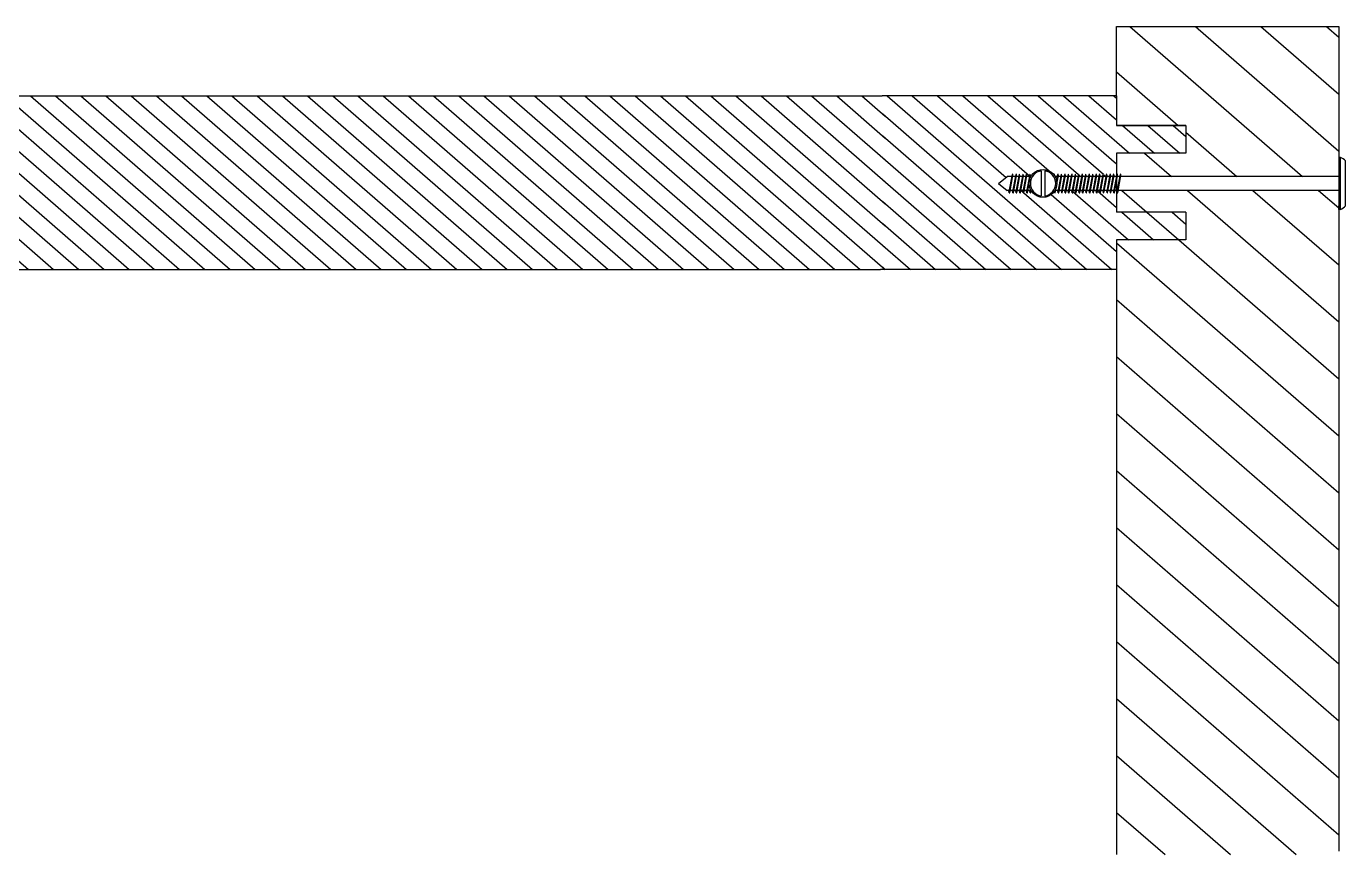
# Model space of a CAD drawing. Header units: millimetres. Extents: x -29 to 1292, y 25 to 454.
# Drawn here: x 238.99 to 277, y 105.66 to 129.51 of the extents above; entities that cross this region are included whole.
import ezdxf

# ---------------------------------------------------------------- set-up
doc = ezdxf.new("R2010")
doc.units = ezdxf.units.MM
doc.layers.get('0').update_dxf_attribs({"color": 70})
for name, color, linetype in [('LINEE SEZIONATE', 5, 'Continuous'), ('SIMBOLI', 201, 'Continuous'), ('VITIGIUSTO', 61, 'Continuous')]:
    doc.layers.add(name, color=color, linetype=linetype)
pattern_1 = [(139, (-511.7405, -56.5382), (-0.3124481, -0.35943044), [])]

msp = doc.modelspace()

# ---------------------------------------------------------------- hatches: boundary and pattern name
h = msp.add_hatch()
h.set_pattern_fill('ANSI31', color=256, scale=0.39, angle=94)
h.set_pattern_definition([(139, (-511.7405, -56.5382), (-0.812365, -0.9345191), [])])
h.paths.add_polyline_path([(270.398, 127.515), (270.398, 129.515), (276.798, 129.515), (276.798, 125.193), (270.522, 125.193), (270.534, 125.258), (270.502, 125.251), (270.491, 125.193), (270.426, 125.193), (270.438, 125.258), (270.398, 125.249), (270.398, 125.865), (272.398, 125.865), (272.398, 126.665), (270.398, 126.665)])
h.paths.add_polyline_path([(270.398, 123.365), (272.398, 123.365), (272.398, 124.165), (270.398, 124.165), (270.398, 124.793), (270.417, 124.793), (270.411, 124.76), (270.42, 124.72), (270.436, 124.723), (270.449, 124.793), (276.798, 124.793), (276.798, 124.243), (276.798, 105.664), (270.398, 105.664)])
h = msp.add_hatch()
h.set_pattern_fill('ANSI31', color=256, scale=0.15, angle=94)
h.set_pattern_definition(pattern_1)
edge = h.paths.add_edge_path()
edge.add_line((263.736, 127.515), (215.198, 127.515))
edge.add_line((215.198, 127.515), (215.198, 126.665))
edge.add_line((215.198, 126.665), (213.198, 126.665))
edge.add_line((213.198, 126.665), (213.198, 125.865))
edge.add_line((213.198, 125.865), (215.198, 125.865))
edge.add_line((215.198, 125.865), (215.198, 125.207))
edge.add_line((215.198, 125.207), (215.2, 125.193))
edge.add_line((215.2, 125.193), (215.274, 125.193))
edge.add_line((215.274, 125.193), (215.262, 125.258))
edge.add_line((215.262, 125.258), (215.293, 125.251))
edge.add_line((215.293, 125.251), (215.304, 125.193))
edge.add_line((215.304, 125.193), (215.37, 125.193))
edge.add_line((215.37, 125.193), (215.358, 125.258))
edge.add_line((215.358, 125.258), (215.39, 125.251))
edge.add_line((215.39, 125.251), (215.4, 125.193))
edge.add_line((215.4, 125.193), (215.474, 125.193))
edge.add_line((215.474, 125.193), (215.462, 125.258))
edge.add_line((215.462, 125.258), (215.493, 125.251))
edge.add_line((215.493, 125.251), (215.504, 125.193))
edge.add_line((215.504, 125.193), (215.574, 125.193))
edge.add_line((215.574, 125.193), (215.562, 125.258))
edge.add_line((215.562, 125.258), (215.593, 125.251))
edge.add_line((215.593, 125.251), (215.604, 125.193))
edge.add_line((215.604, 125.193), (215.674, 125.193))
edge.add_line((215.674, 125.193), (215.662, 125.258))
edge.add_line((215.662, 125.258), (215.693, 125.251))
edge.add_line((215.693, 125.251), (215.704, 125.193))
edge.add_line((215.704, 125.193), (215.773, 125.193))
edge.add_line((215.773, 125.193), (215.761, 125.258))
edge.add_line((215.761, 125.258), (215.792, 125.251))
edge.add_line((215.792, 125.251), (215.803, 125.193))
edge.add_line((215.803, 125.193), (215.874, 125.193))
edge.add_line((215.874, 125.193), (215.862, 125.258))
edge.add_line((215.862, 125.258), (215.893, 125.251))
edge.add_line((215.893, 125.251), (215.904, 125.193))
edge.add_line((215.904, 125.193), (215.973, 125.193))
edge.add_line((215.973, 125.193), (215.961, 125.258))
edge.add_line((215.961, 125.258), (215.992, 125.251))
edge.add_line((215.992, 125.251), (216.003, 125.193))
edge.add_line((216.003, 125.193), (216.076, 125.193))
edge.add_line((216.076, 125.193), (216.064, 125.258))
edge.add_line((216.064, 125.258), (216.096, 125.251))
edge.add_line((216.096, 125.251), (216.106, 125.193))
edge.add_line((216.106, 125.193), (216.173, 125.193))
edge.add_line((216.173, 125.193), (216.161, 125.258))
edge.add_line((216.161, 125.258), (216.192, 125.251))
edge.add_line((216.192, 125.251), (216.203, 125.193))
edge.add_line((216.203, 125.193), (216.276, 125.193))
edge.add_line((216.276, 125.193), (216.264, 125.258))
edge.add_line((216.264, 125.258), (216.296, 125.251))
edge.add_line((216.296, 125.251), (216.306, 125.193))
edge.add_line((216.306, 125.193), (216.373, 125.193))
edge.add_line((216.373, 125.193), (216.361, 125.258))
edge.add_line((216.361, 125.258), (216.392, 125.251))
edge.add_line((216.392, 125.251), (216.403, 125.193))
edge.add_line((216.403, 125.193), (216.476, 125.193))
edge.add_line((216.476, 125.193), (216.464, 125.258))
edge.add_line((216.464, 125.258), (216.496, 125.251))
edge.add_line((216.496, 125.251), (216.506, 125.193))
edge.add_line((216.506, 125.193), (216.573, 125.193))
edge.add_line((216.573, 125.193), (216.561, 125.258))
edge.add_line((216.561, 125.258), (216.592, 125.251))
edge.add_line((216.592, 125.251), (216.603, 125.193))
edge.add_line((216.603, 125.193), (216.676, 125.193))
edge.add_line((216.676, 125.193), (216.664, 125.258))
edge.add_line((216.664, 125.258), (216.696, 125.251))
edge.add_line((216.696, 125.251), (216.706, 125.193))
edge.add_line((216.706, 125.193), (216.776, 125.193))
edge.add_line((216.776, 125.193), (216.765, 125.258))
edge.add_line((216.765, 125.258), (216.796, 125.251))
edge.add_line((216.796, 125.251), (216.807, 125.193))
edge.add_line((216.807, 125.193), (216.876, 125.193))
edge.add_line((216.876, 125.193), (216.864, 125.258))
edge.add_line((216.864, 125.258), (216.896, 125.251))
edge.add_line((216.896, 125.251), (216.906, 125.193))
edge.add_line((216.906, 125.193), (216.969, 125.193))
edge.add_arc((217.315, 124.993), 0.4, 141.1693, 150, ccw=False)
edge.add_line((217.003, 125.244), (217.002, 125.251))
edge.add_line((217.002, 125.251), (216.986, 125.255))
edge.add_line((216.986, 125.255), (216.978, 125.218))
edge.add_line((216.978, 125.218), (216.979, 125.21))
edge.add_arc((217.315, 124.993), 0.4, 140.0309, 147.079, ccw=False)
edge.add_line((217.008, 125.25), (217.002, 125.251))
edge.add_line((217.002, 125.251), (217.003, 125.244))
edge.add_arc((217.315, 124.993), 0.4, 30, 141.1693, ccw=False)
edge.add_line((217.661, 125.193), (217.679, 125.193))
edge.add_line((217.679, 125.193), (217.667, 125.258))
edge.add_line((217.667, 125.258), (217.699, 125.251))
edge.add_line((217.699, 125.251), (217.709, 125.193))
edge.add_line((217.709, 125.193), (217.785, 125.193))
edge.add_line((217.785, 125.193), (217.773, 125.258))
edge.add_line((217.773, 125.258), (217.805, 125.251))
edge.add_line((217.805, 125.251), (217.816, 125.193))
edge.add_line((217.816, 125.193), (217.879, 125.193))
edge.add_line((217.879, 125.193), (217.867, 125.258))
edge.add_line((217.867, 125.258), (217.899, 125.251))
edge.add_line((217.899, 125.251), (217.909, 125.193))
edge.add_line((217.909, 125.193), (217.985, 125.193))
edge.add_line((217.985, 125.193), (217.973, 125.258))
edge.add_line((217.973, 125.258), (218.005, 125.251))
edge.add_line((218.005, 125.251), (218.016, 125.193))
edge.add_line((218.016, 125.193), (218.079, 125.193))
edge.add_line((218.079, 125.193), (218.067, 125.258))
edge.add_line((218.067, 125.258), (218.099, 125.251))
edge.add_line((218.099, 125.251), (218.109, 125.193))
edge.add_line((218.109, 125.193), (218.185, 125.193))
edge.add_line((218.185, 125.193), (218.173, 125.258))
edge.add_line((218.173, 125.258), (218.205, 125.251))
edge.add_line((218.205, 125.251), (218.216, 125.193))
edge.add_line((218.216, 125.193), (218.348, 125.193))
edge.add_line((218.348, 125.193), (218.598, 124.993))
edge.add_line((218.598, 124.993), (218.348, 124.793))
edge.add_line((218.348, 124.793), (218.29, 124.793))
edge.add_line((218.29, 124.793), (218.296, 124.76))
edge.add_line((218.296, 124.76), (218.287, 124.72))
edge.add_line((218.287, 124.72), (218.271, 124.723))
edge.add_line((218.271, 124.723), (218.258, 124.793))
edge.add_line((218.258, 124.793), (218.184, 124.793))
edge.add_line((218.184, 124.793), (218.19, 124.76))
edge.add_line((218.19, 124.76), (218.181, 124.72))
edge.add_line((218.181, 124.72), (218.165, 124.723))
edge.add_line((218.165, 124.723), (218.152, 124.793))
edge.add_line((218.152, 124.793), (218.09, 124.793))
edge.add_line((218.09, 124.793), (218.096, 124.76))
edge.add_line((218.096, 124.76), (218.087, 124.72))
edge.add_line((218.087, 124.72), (218.071, 124.723))
edge.add_line((218.071, 124.723), (218.058, 124.793))
edge.add_line((218.058, 124.793), (217.984, 124.793))
edge.add_line((217.984, 124.793), (217.99, 124.76))
edge.add_line((217.99, 124.76), (217.981, 124.72))
edge.add_line((217.981, 124.72), (217.965, 124.723))
edge.add_line((217.965, 124.723), (217.952, 124.793))
edge.add_line((217.952, 124.793), (217.89, 124.793))
edge.add_line((217.89, 124.793), (217.896, 124.76))
edge.add_line((217.896, 124.76), (217.887, 124.72))
edge.add_line((217.887, 124.72), (217.871, 124.723))
edge.add_line((217.871, 124.723), (217.858, 124.793))
edge.add_line((217.858, 124.793), (217.784, 124.793))
edge.add_line((217.784, 124.793), (217.79, 124.76))
edge.add_line((217.79, 124.76), (217.781, 124.72))
edge.add_line((217.781, 124.72), (217.765, 124.723))
edge.add_line((217.765, 124.723), (217.752, 124.793))
edge.add_line((217.752, 124.793), (217.69, 124.793))
edge.add_line((217.69, 124.793), (217.696, 124.76))
edge.add_line((217.696, 124.76), (217.687, 124.72))
edge.add_line((217.687, 124.72), (217.671, 124.723))
edge.add_line((217.671, 124.723), (217.659, 124.789))
edge.add_arc((217.315, 124.993), 0.4, 215.079, 329.3819, ccw=False)
edge.add_line((216.988, 124.763), (216.978, 124.72))
edge.add_line((216.978, 124.72), (216.962, 124.723))
edge.add_line((216.962, 124.723), (216.949, 124.793))
edge.add_line((216.949, 124.793), (216.881, 124.793))
edge.add_line((216.881, 124.793), (216.887, 124.76))
edge.add_line((216.887, 124.76), (216.878, 124.72))
edge.add_line((216.878, 124.72), (216.862, 124.723))
edge.add_line((216.862, 124.723), (216.85, 124.793))
edge.add_line((216.85, 124.793), (216.781, 124.793))
edge.add_line((216.781, 124.793), (216.787, 124.76))
edge.add_line((216.787, 124.76), (216.778, 124.72))
edge.add_line((216.778, 124.72), (216.762, 124.723))
edge.add_line((216.762, 124.723), (216.749, 124.793))
edge.add_line((216.749, 124.793), (216.678, 124.793))
edge.add_line((216.678, 124.793), (216.684, 124.76))
edge.add_line((216.684, 124.76), (216.675, 124.72))
edge.add_line((216.675, 124.72), (216.659, 124.723))
edge.add_line((216.659, 124.723), (216.646, 124.793))
edge.add_line((216.646, 124.793), (216.581, 124.793))
edge.add_line((216.581, 124.793), (216.587, 124.76))
edge.add_line((216.587, 124.76), (216.578, 124.72))
edge.add_line((216.578, 124.72), (216.562, 124.723))
edge.add_line((216.562, 124.723), (216.549, 124.793))
edge.add_line((216.549, 124.793), (216.478, 124.793))
edge.add_line((216.478, 124.793), (216.484, 124.76))
edge.add_line((216.484, 124.76), (216.475, 124.72))
edge.add_line((216.475, 124.72), (216.459, 124.723))
edge.add_line((216.459, 124.723), (216.446, 124.793))
edge.add_line((216.446, 124.793), (216.381, 124.793))
edge.add_line((216.381, 124.793), (216.387, 124.76))
edge.add_line((216.387, 124.76), (216.378, 124.72))
edge.add_line((216.378, 124.72), (216.362, 124.723))
edge.add_line((216.362, 124.723), (216.349, 124.793))
edge.add_line((216.349, 124.793), (216.278, 124.793))
edge.add_line((216.278, 124.793), (216.284, 124.76))
edge.add_line((216.284, 124.76), (216.275, 124.72))
edge.add_line((216.275, 124.72), (216.259, 124.723))
edge.add_line((216.259, 124.723), (216.246, 124.793))
edge.add_line((216.246, 124.793), (216.181, 124.793))
edge.add_line((216.181, 124.793), (216.187, 124.76))
edge.add_line((216.187, 124.76), (216.178, 124.72))
edge.add_line((216.178, 124.72), (216.162, 124.723))
edge.add_line((216.162, 124.723), (216.149, 124.793))
edge.add_line((216.149, 124.793), (216.078, 124.793))
edge.add_line((216.078, 124.793), (216.084, 124.76))
edge.add_line((216.084, 124.76), (216.075, 124.72))
edge.add_line((216.075, 124.72), (216.059, 124.723))
edge.add_line((216.059, 124.723), (216.046, 124.793))
edge.add_line((216.046, 124.793), (215.979, 124.793))
edge.add_line((215.979, 124.793), (215.985, 124.76))
edge.add_line((215.985, 124.76), (215.976, 124.72))
edge.add_line((215.976, 124.72), (215.96, 124.723))
edge.add_line((215.96, 124.723), (215.947, 124.793))
edge.add_line((215.947, 124.793), (215.878, 124.793))
edge.add_line((215.878, 124.793), (215.884, 124.76))
edge.add_line((215.884, 124.76), (215.875, 124.72))
edge.add_line((215.875, 124.72), (215.859, 124.723))
edge.add_line((215.859, 124.723), (215.846, 124.793))
edge.add_line((215.846, 124.793), (215.779, 124.793))
edge.add_line((215.779, 124.793), (215.785, 124.76))
edge.add_line((215.785, 124.76), (215.776, 124.72))
edge.add_line((215.776, 124.72), (215.76, 124.723))
edge.add_line((215.76, 124.723), (215.747, 124.793))
edge.add_line((215.747, 124.793), (215.678, 124.793))
edge.add_line((215.678, 124.793), (215.684, 124.76))
edge.add_line((215.684, 124.76), (215.675, 124.72))
edge.add_line((215.675, 124.72), (215.659, 124.723))
edge.add_line((215.659, 124.723), (215.647, 124.793))
edge.add_line((215.647, 124.793), (215.579, 124.793))
edge.add_line((215.579, 124.793), (215.585, 124.76))
edge.add_line((215.585, 124.76), (215.576, 124.72))
edge.add_line((215.576, 124.72), (215.56, 124.723))
edge.add_line((215.56, 124.723), (215.547, 124.793))
edge.add_line((215.547, 124.793), (215.475, 124.793))
edge.add_line((215.475, 124.793), (215.481, 124.76))
edge.add_line((215.481, 124.76), (215.472, 124.72))
edge.add_line((215.472, 124.72), (215.456, 124.723))
edge.add_line((215.456, 124.723), (215.443, 124.793))
edge.add_line((215.443, 124.793), (215.379, 124.793))
edge.add_line((215.379, 124.793), (215.385, 124.76))
edge.add_line((215.385, 124.76), (215.376, 124.72))
edge.add_line((215.376, 124.72), (215.36, 124.723))
edge.add_line((215.36, 124.723), (215.347, 124.793))
edge.add_line((215.347, 124.793), (215.275, 124.793))
edge.add_line((215.275, 124.793), (215.281, 124.76))
edge.add_line((215.281, 124.76), (215.272, 124.72))
edge.add_line((215.272, 124.72), (215.256, 124.723))
edge.add_line((215.256, 124.723), (215.243, 124.793))
edge.add_line((215.243, 124.793), (215.198, 124.793))
edge.add_line((215.198, 124.793), (215.198, 124.165))
edge.add_line((215.198, 124.165), (213.198, 124.165))
edge.add_line((213.198, 124.165), (213.198, 123.365))
edge.add_line((213.198, 123.365), (215.198, 123.365))
edge.add_line((215.198, 123.365), (215.198, 122.515))
edge.add_line((215.198, 122.515), (263.736, 122.515))
edge.add_line((263.736, 122.515), (263.736, 127.515))
h = msp.add_hatch()
h.set_pattern_fill('ANSI31', color=256, scale=0.15, angle=94)
h.set_pattern_definition(pattern_1)
edge = h.paths.add_edge_path()
edge.add_line((263.664, 127.515), (270.398, 127.515))
edge.add_line((270.398, 127.515), (270.398, 126.665))
edge.add_line((270.398, 126.665), (272.398, 126.665))
edge.add_line((272.398, 126.665), (272.398, 125.865))
edge.add_line((272.398, 125.865), (270.398, 125.865))
edge.add_line((270.398, 125.865), (270.398, 125.207))
edge.add_line((270.398, 125.207), (270.395, 125.193))
edge.add_line((270.395, 125.193), (270.322, 125.193))
edge.add_line((270.322, 125.193), (270.334, 125.258))
edge.add_line((270.334, 125.258), (270.302, 125.251))
edge.add_line((270.302, 125.251), (270.291, 125.193))
edge.add_line((270.291, 125.193), (270.226, 125.193))
edge.add_line((270.226, 125.193), (270.238, 125.258))
edge.add_line((270.238, 125.258), (270.206, 125.251))
edge.add_line((270.206, 125.251), (270.195, 125.193))
edge.add_line((270.195, 125.193), (270.122, 125.193))
edge.add_line((270.122, 125.193), (270.134, 125.258))
edge.add_line((270.134, 125.258), (270.102, 125.251))
edge.add_line((270.102, 125.251), (270.091, 125.193))
edge.add_line((270.091, 125.193), (270.022, 125.193))
edge.add_line((270.022, 125.193), (270.034, 125.258))
edge.add_line((270.034, 125.258), (270.002, 125.251))
edge.add_line((270.002, 125.251), (269.992, 125.193))
edge.add_line((269.992, 125.193), (269.922, 125.193))
edge.add_line((269.922, 125.193), (269.934, 125.258))
edge.add_line((269.934, 125.258), (269.902, 125.251))
edge.add_line((269.902, 125.251), (269.891, 125.193))
edge.add_line((269.891, 125.193), (269.823, 125.193))
edge.add_line((269.823, 125.193), (269.835, 125.258))
edge.add_line((269.835, 125.258), (269.803, 125.251))
edge.add_line((269.803, 125.251), (269.792, 125.193))
edge.add_line((269.792, 125.193), (269.722, 125.193))
edge.add_line((269.722, 125.193), (269.734, 125.258))
edge.add_line((269.734, 125.258), (269.702, 125.251))
edge.add_line((269.702, 125.251), (269.691, 125.193))
edge.add_line((269.691, 125.193), (269.623, 125.193))
edge.add_line((269.623, 125.193), (269.635, 125.258))
edge.add_line((269.635, 125.258), (269.603, 125.251))
edge.add_line((269.603, 125.251), (269.592, 125.193))
edge.add_line((269.592, 125.193), (269.52, 125.193))
edge.add_line((269.52, 125.193), (269.532, 125.258))
edge.add_line((269.532, 125.258), (269.5, 125.251))
edge.add_line((269.5, 125.251), (269.489, 125.193))
edge.add_line((269.489, 125.193), (269.423, 125.193))
edge.add_line((269.423, 125.193), (269.435, 125.258))
edge.add_line((269.435, 125.258), (269.403, 125.251))
edge.add_line((269.403, 125.251), (269.392, 125.193))
edge.add_line((269.392, 125.193), (269.32, 125.193))
edge.add_line((269.32, 125.193), (269.332, 125.258))
edge.add_line((269.332, 125.258), (269.3, 125.251))
edge.add_line((269.3, 125.251), (269.289, 125.193))
edge.add_line((269.289, 125.193), (269.223, 125.193))
edge.add_line((269.223, 125.193), (269.235, 125.258))
edge.add_line((269.235, 125.258), (269.203, 125.251))
edge.add_line((269.203, 125.251), (269.192, 125.193))
edge.add_line((269.192, 125.193), (269.12, 125.193))
edge.add_line((269.12, 125.193), (269.132, 125.258))
edge.add_line((269.132, 125.258), (269.1, 125.251))
edge.add_line((269.1, 125.251), (269.089, 125.193))
edge.add_line((269.089, 125.193), (269.023, 125.193))
edge.add_line((269.023, 125.193), (269.035, 125.258))
edge.add_line((269.035, 125.258), (269.003, 125.251))
edge.add_line((269.003, 125.251), (268.992, 125.193))
edge.add_line((268.992, 125.193), (268.92, 125.193))
edge.add_line((268.92, 125.193), (268.932, 125.258))
edge.add_line((268.932, 125.258), (268.9, 125.251))
edge.add_line((268.9, 125.251), (268.889, 125.193))
edge.add_line((268.889, 125.193), (268.819, 125.193))
edge.add_line((268.819, 125.193), (268.831, 125.258))
edge.add_line((268.831, 125.258), (268.799, 125.251))
edge.add_line((268.799, 125.251), (268.789, 125.193))
edge.add_line((268.789, 125.193), (268.72, 125.193))
edge.add_line((268.72, 125.193), (268.732, 125.258))
edge.add_line((268.732, 125.258), (268.7, 125.251))
edge.add_line((268.7, 125.251), (268.689, 125.193))
edge.add_line((268.689, 125.193), (268.627, 125.193))
edge.add_arc((268.281, 124.993), 0.4, 390, 398.8307)
edge.add_line((268.592, 125.244), (268.594, 125.251))
edge.add_line((268.594, 125.251), (268.61, 125.255))
edge.add_line((268.61, 125.255), (268.618, 125.218))
edge.add_line((268.618, 125.218), (268.616, 125.21))
edge.add_arc((268.281, 124.993), 0.4, 392.921, 399.9691)
edge.add_line((268.587, 125.25), (268.594, 125.251))
edge.add_line((268.594, 125.251), (268.592, 125.244))
edge.add_arc((268.281, 124.993), 0.4, 398.8307, 510)
edge.add_line((267.934, 125.193), (267.917, 125.193))
edge.add_line((267.917, 125.193), (267.929, 125.258))
edge.add_line((267.929, 125.258), (267.897, 125.251))
edge.add_line((267.897, 125.251), (267.886, 125.193))
edge.add_line((267.886, 125.193), (267.81, 125.193))
edge.add_line((267.81, 125.193), (267.822, 125.258))
edge.add_line((267.822, 125.258), (267.791, 125.251))
edge.add_line((267.791, 125.251), (267.78, 125.193))
edge.add_line((267.78, 125.193), (267.717, 125.193))
edge.add_line((267.717, 125.193), (267.729, 125.258))
edge.add_line((267.729, 125.258), (267.697, 125.251))
edge.add_line((267.697, 125.251), (267.686, 125.193))
edge.add_line((267.686, 125.193), (267.61, 125.193))
edge.add_line((267.61, 125.193), (267.622, 125.258))
edge.add_line((267.622, 125.258), (267.591, 125.251))
edge.add_line((267.591, 125.251), (267.58, 125.193))
edge.add_line((267.58, 125.193), (267.517, 125.193))
edge.add_line((267.517, 125.193), (267.529, 125.258))
edge.add_line((267.529, 125.258), (267.497, 125.251))
edge.add_line((267.497, 125.251), (267.486, 125.193))
edge.add_line((267.486, 125.193), (267.41, 125.193))
edge.add_line((267.41, 125.193), (267.422, 125.258))
edge.add_line((267.422, 125.258), (267.391, 125.251))
edge.add_line((267.391, 125.251), (267.38, 125.193))
edge.add_line((267.38, 125.193), (267.248, 125.193))
edge.add_line((267.248, 125.193), (266.998, 124.993))
edge.add_line((266.998, 124.993), (267.248, 124.793))
edge.add_line((267.248, 124.793), (267.305, 124.793))
edge.add_line((267.305, 124.793), (267.299, 124.76))
edge.add_line((267.299, 124.76), (267.308, 124.72))
edge.add_line((267.308, 124.72), (267.324, 124.723))
edge.add_line((267.324, 124.723), (267.337, 124.793))
edge.add_line((267.337, 124.793), (267.412, 124.793))
edge.add_line((267.412, 124.793), (267.406, 124.76))
edge.add_line((267.406, 124.76), (267.415, 124.72))
edge.add_line((267.415, 124.72), (267.431, 124.723))
edge.add_line((267.431, 124.723), (267.443, 124.793))
edge.add_line((267.443, 124.793), (267.505, 124.793))
edge.add_line((267.505, 124.793), (267.499, 124.76))
edge.add_line((267.499, 124.76), (267.508, 124.72))
edge.add_line((267.508, 124.72), (267.524, 124.723))
edge.add_line((267.524, 124.723), (267.537, 124.793))
edge.add_line((267.537, 124.793), (267.612, 124.793))
edge.add_line((267.612, 124.793), (267.606, 124.76))
edge.add_line((267.606, 124.76), (267.615, 124.72))
edge.add_line((267.615, 124.72), (267.631, 124.723))
edge.add_line((267.631, 124.723), (267.643, 124.793))
edge.add_line((267.643, 124.793), (267.705, 124.793))
edge.add_line((267.705, 124.793), (267.699, 124.76))
edge.add_line((267.699, 124.76), (267.708, 124.72))
edge.add_line((267.708, 124.72), (267.724, 124.723))
edge.add_line((267.724, 124.723), (267.737, 124.793))
edge.add_line((267.737, 124.793), (267.812, 124.793))
edge.add_line((267.812, 124.793), (267.806, 124.76))
edge.add_line((267.806, 124.76), (267.815, 124.72))
edge.add_line((267.815, 124.72), (267.831, 124.723))
edge.add_line((267.831, 124.723), (267.843, 124.793))
edge.add_line((267.843, 124.793), (267.905, 124.793))
edge.add_line((267.905, 124.793), (267.899, 124.76))
edge.add_line((267.899, 124.76), (267.908, 124.72))
edge.add_line((267.908, 124.72), (267.924, 124.723))
edge.add_line((267.924, 124.723), (267.936, 124.789))
edge.add_arc((268.281, 124.993), 0.4, 210.6181, 324.921)
edge.add_line((268.608, 124.763), (268.618, 124.72))
edge.add_line((268.618, 124.72), (268.634, 124.723))
edge.add_line((268.634, 124.723), (268.646, 124.793))
edge.add_line((268.646, 124.793), (268.714, 124.793))
edge.add_line((268.714, 124.793), (268.708, 124.76))
edge.add_line((268.708, 124.76), (268.717, 124.72))
edge.add_line((268.717, 124.72), (268.733, 124.723))
edge.add_line((268.733, 124.723), (268.746, 124.793))
edge.add_line((268.746, 124.793), (268.815, 124.793))
edge.add_line((268.815, 124.793), (268.809, 124.76))
edge.add_line((268.809, 124.76), (268.818, 124.72))
edge.add_line((268.818, 124.72), (268.834, 124.723))
edge.add_line((268.834, 124.723), (268.846, 124.793))
edge.add_line((268.846, 124.793), (268.918, 124.793))
edge.add_line((268.918, 124.793), (268.912, 124.76))
edge.add_line((268.912, 124.76), (268.921, 124.72))
edge.add_line((268.921, 124.72), (268.937, 124.723))
edge.add_line((268.937, 124.723), (268.949, 124.793))
edge.add_line((268.949, 124.793), (269.015, 124.793))
edge.add_line((269.015, 124.793), (269.009, 124.76))
edge.add_line((269.009, 124.76), (269.018, 124.72))
edge.add_line((269.018, 124.72), (269.034, 124.723))
edge.add_line((269.034, 124.723), (269.046, 124.793))
edge.add_line((269.046, 124.793), (269.118, 124.793))
edge.add_line((269.118, 124.793), (269.112, 124.76))
edge.add_line((269.112, 124.76), (269.121, 124.72))
edge.add_line((269.121, 124.72), (269.137, 124.723))
edge.add_line((269.137, 124.723), (269.149, 124.793))
edge.add_line((269.149, 124.793), (269.215, 124.793))
edge.add_line((269.215, 124.793), (269.209, 124.76))
edge.add_line((269.209, 124.76), (269.218, 124.72))
edge.add_line((269.218, 124.72), (269.234, 124.723))
edge.add_line((269.234, 124.723), (269.246, 124.793))
edge.add_line((269.246, 124.793), (269.318, 124.793))
edge.add_line((269.318, 124.793), (269.312, 124.76))
edge.add_line((269.312, 124.76), (269.321, 124.72))
edge.add_line((269.321, 124.72), (269.337, 124.723))
edge.add_line((269.337, 124.723), (269.349, 124.793))
edge.add_line((269.349, 124.793), (269.415, 124.793))
edge.add_line((269.415, 124.793), (269.409, 124.76))
edge.add_line((269.409, 124.76), (269.418, 124.72))
edge.add_line((269.418, 124.72), (269.434, 124.723))
edge.add_line((269.434, 124.723), (269.446, 124.793))
edge.add_line((269.446, 124.793), (269.518, 124.793))
edge.add_line((269.518, 124.793), (269.512, 124.76))
edge.add_line((269.512, 124.76), (269.521, 124.72))
edge.add_line((269.521, 124.72), (269.537, 124.723))
edge.add_line((269.537, 124.723), (269.549, 124.793))
edge.add_line((269.549, 124.793), (269.617, 124.793))
edge.add_line((269.617, 124.793), (269.611, 124.76))
edge.add_line((269.611, 124.76), (269.62, 124.72))
edge.add_line((269.62, 124.72), (269.636, 124.723))
edge.add_line((269.636, 124.723), (269.649, 124.793))
edge.add_line((269.649, 124.793), (269.718, 124.793))
edge.add_line((269.718, 124.793), (269.712, 124.76))
edge.add_line((269.712, 124.76), (269.721, 124.72))
edge.add_line((269.721, 124.72), (269.737, 124.723))
edge.add_line((269.737, 124.723), (269.749, 124.793))
edge.add_line((269.749, 124.793), (269.817, 124.793))
edge.add_line((269.817, 124.793), (269.811, 124.76))
edge.add_line((269.811, 124.76), (269.82, 124.72))
edge.add_line((269.82, 124.72), (269.836, 124.723))
edge.add_line((269.836, 124.723), (269.849, 124.793))
edge.add_line((269.849, 124.793), (269.917, 124.793))
edge.add_line((269.917, 124.793), (269.911, 124.76))
edge.add_line((269.911, 124.76), (269.92, 124.72))
edge.add_line((269.92, 124.72), (269.936, 124.723))
edge.add_line((269.936, 124.723), (269.949, 124.793))
edge.add_line((269.949, 124.793), (270.017, 124.793))
edge.add_line((270.017, 124.793), (270.011, 124.76))
edge.add_line((270.011, 124.76), (270.02, 124.72))
edge.add_line((270.02, 124.72), (270.036, 124.723))
edge.add_line((270.036, 124.723), (270.049, 124.793))
edge.add_line((270.049, 124.793), (270.121, 124.793))
edge.add_line((270.121, 124.793), (270.115, 124.76))
edge.add_line((270.115, 124.76), (270.124, 124.72))
edge.add_line((270.124, 124.72), (270.14, 124.723))
edge.add_line((270.14, 124.723), (270.152, 124.793))
edge.add_line((270.152, 124.793), (270.217, 124.793))
edge.add_line((270.217, 124.793), (270.211, 124.76))
edge.add_line((270.211, 124.76), (270.22, 124.72))
edge.add_line((270.22, 124.72), (270.236, 124.723))
edge.add_line((270.236, 124.723), (270.249, 124.793))
edge.add_line((270.249, 124.793), (270.321, 124.793))
edge.add_line((270.321, 124.793), (270.315, 124.76))
edge.add_line((270.315, 124.76), (270.324, 124.72))
edge.add_line((270.324, 124.72), (270.34, 124.723))
edge.add_line((270.34, 124.723), (270.352, 124.793))
edge.add_line((270.352, 124.793), (270.398, 124.793))
edge.add_line((270.398, 124.793), (270.398, 124.165))
edge.add_line((270.398, 124.165), (272.398, 124.165))
edge.add_line((272.398, 124.165), (272.398, 123.365))
edge.add_line((272.398, 123.365), (270.398, 123.365))
edge.add_line((270.398, 123.365), (270.398, 122.515))
edge.add_line((270.398, 122.515), (263.664, 122.515))
edge.add_line((263.664, 122.515), (263.664, 127.515))

# ---------------------------------------------------------------- linework, layer by layer
at = {"layer": 'LINEE SEZIONATE'}
for p, q in [((270.398, 127.515), (270.398, 129.515)), ((270.398, 129.515), (276.798, 129.515)), ((276.798, 129.515), (276.798, 105.76)), ((221.947, 127.515), (263.648, 127.515)), ((270.398, 127.515), (263.648, 127.515)), ((270.398, 127.515), (270.398, 126.665)), ((272.398, 126.665), (270.398, 126.665)), ((270.398, 126.665), (272.398, 126.665)), ((272.398, 126.665), (272.398, 125.865)), ((272.398, 125.865), (270.398, 125.865)), ((270.398, 125.865), (270.398, 125.207)), ((270.398, 125.207), (270.398, 124.165)), ((272.398, 124.165), (270.398, 124.165)), ((272.398, 124.165), (272.398, 123.365)), ((270.398, 123.365), (270.398, 105.664)), ((272.398, 123.365), (270.398, 123.365)), ((221.993, 122.515), (263.603, 122.515)), ((270.398, 122.515), (263.603, 122.515))]:
    msp.add_line(p, q, dxfattribs=at)
at = {"layer": 'SIMBOLI'}
msp.add_line((276.798, 124.243), (276.798, 124.343), dxfattribs=at)
at = {"layer": 'VITIGIUSTO'}
for p, q in [((276.848, 125.743), (276.798, 125.743)), ((276.798, 125.743), (276.798, 124.243)), ((276.848, 124.243), (276.848, 125.743)), ((276.998, 124.343), (276.998, 125.643)), ((266.998, 124.993), (267.248, 125.193)), ((267.38, 125.193), (267.248, 125.193)), ((267.391, 125.251), (267.299, 124.76)), ((267.324, 124.723), (267.415, 125.218)), ((267.407, 125.255), (267.391, 125.251)), ((267.497, 125.251), (267.406, 124.76)), ((267.415, 125.218), (267.407, 125.255)), ((267.486, 125.193), (267.41, 125.193)), ((267.431, 124.723), (267.521, 125.218)), ((267.513, 125.255), (267.497, 125.251)), ((267.591, 125.251), (267.499, 124.76)), ((267.521, 125.218), (267.513, 125.255)), ((267.58, 125.193), (267.517, 125.193)), ((267.524, 124.723), (267.615, 125.218)), ((267.607, 125.255), (267.591, 125.251)), ((267.697, 125.251), (267.606, 124.76)), ((267.615, 125.218), (267.607, 125.255)), ((267.686, 125.193), (267.61, 125.193)), ((267.631, 124.723), (267.721, 125.218)), ((267.713, 125.255), (267.697, 125.251)), ((267.791, 125.251), (267.699, 124.76)), ((267.721, 125.218), (267.713, 125.255)), ((267.78, 125.193), (267.717, 125.193)), ((267.724, 124.723), (267.815, 125.218)), ((267.807, 125.255), (267.791, 125.251)), ((267.897, 125.251), (267.806, 124.76)), ((267.815, 125.218), (267.807, 125.255)), ((267.886, 125.193), (267.81, 125.193)), ((267.831, 124.723), (267.921, 125.218)), ((267.913, 125.255), (267.897, 125.251)), ((267.921, 125.218), (267.913, 125.255)), ((267.934, 125.193), (267.917, 125.193)), ((268.231, 125.353), (268.231, 124.632)), ((268.331, 125.353), (268.331, 124.632)), ((268.594, 125.251), (268.592, 125.244)), ((268.61, 125.255), (268.594, 125.251)), ((268.618, 125.218), (268.61, 125.255)), ((268.616, 125.21), (268.618, 125.218)), ((268.689, 125.193), (268.627, 125.193)), ((268.7, 125.251), (268.669, 125.087)), ((268.68, 124.978), (268.724, 125.218)), ((268.716, 125.255), (268.7, 125.251)), ((268.799, 125.251), (268.708, 124.76)), ((268.724, 125.218), (268.716, 125.255)), ((268.789, 125.193), (268.72, 125.193)), ((268.733, 124.723), (268.824, 125.218)), ((268.815, 125.255), (268.799, 125.251)), ((268.9, 125.251), (268.809, 124.76)), ((268.824, 125.218), (268.815, 125.255)), ((268.889, 125.193), (268.819, 125.193)), ((268.834, 124.723), (268.924, 125.218)), ((268.916, 125.255), (268.9, 125.251)), ((269.003, 125.251), (268.912, 124.76)), ((268.924, 125.218), (268.916, 125.255)), ((268.992, 125.193), (268.92, 125.193)), ((268.937, 124.723), (269.027, 125.218)), ((269.019, 125.255), (269.003, 125.251)), ((269.1, 125.251), (269.009, 124.76)), ((269.027, 125.218), (269.019, 125.255)), ((269.089, 125.193), (269.023, 125.193)), ((269.034, 124.723), (269.124, 125.218)), ((269.116, 125.255), (269.1, 125.251)), ((269.203, 125.251), (269.112, 124.76)), ((269.124, 125.218), (269.116, 125.255)), ((269.192, 125.193), (269.12, 125.193)), ((269.137, 124.723), (269.227, 125.218)), ((269.219, 125.255), (269.203, 125.251)), ((269.3, 125.251), (269.209, 124.76)), ((269.227, 125.218), (269.219, 125.255)), ((269.289, 125.193), (269.223, 125.193)), ((269.234, 124.723), (269.324, 125.218)), ((269.316, 125.255), (269.3, 125.251)), ((269.403, 125.251), (269.312, 124.76)), ((269.324, 125.218), (269.316, 125.255)), ((269.392, 125.193), (269.32, 125.193)), ((269.337, 124.723), (269.427, 125.218)), ((269.419, 125.255), (269.403, 125.251)), ((269.5, 125.251), (269.409, 124.76)), ((269.427, 125.218), (269.419, 125.255)), ((269.489, 125.193), (269.423, 125.193)), ((269.434, 124.723), (269.524, 125.218)), ((269.516, 125.255), (269.5, 125.251)), ((269.603, 125.251), (269.512, 124.76)), ((269.524, 125.218), (269.516, 125.255)), ((269.592, 125.193), (269.52, 125.193)), ((269.537, 124.723), (269.627, 125.218)), ((269.619, 125.255), (269.603, 125.251)), ((269.702, 125.251), (269.611, 124.76)), ((269.627, 125.218), (269.619, 125.255)), ((269.691, 125.193), (269.623, 125.193)), ((269.636, 124.723), (269.727, 125.218)), ((269.718, 125.255), (269.702, 125.251)), ((269.803, 125.251), (269.712, 124.76)), ((269.727, 125.218), (269.718, 125.255)), ((269.792, 125.193), (269.722, 125.193)), ((269.737, 124.723), (269.827, 125.218)), ((269.819, 125.255), (269.803, 125.251)), ((269.902, 125.251), (269.811, 124.76)), ((269.827, 125.218), (269.819, 125.255)), ((269.891, 125.193), (269.823, 125.193)), ((269.836, 124.723), (269.927, 125.218)), ((269.918, 125.255), (269.902, 125.251)), ((270.002, 125.251), (269.911, 124.76)), ((269.927, 125.218), (269.918, 125.255)), ((269.992, 125.193), (269.922, 125.193)), ((269.936, 124.723), (270.027, 125.218)), ((270.018, 125.255), (270.002, 125.251)), ((270.102, 125.251), (270.011, 124.76)), ((270.027, 125.218), (270.018, 125.255)), ((270.091, 125.193), (270.022, 125.193)), ((270.036, 124.723), (270.127, 125.218)), ((270.118, 125.255), (270.102, 125.251)), ((270.206, 125.251), (270.115, 124.76)), ((270.127, 125.218), (270.118, 125.255)), ((270.195, 125.193), (270.122, 125.193)), ((270.14, 124.723), (270.23, 125.218)), ((270.222, 125.255), (270.206, 125.251)), ((270.302, 125.251), (270.211, 124.76)), ((270.23, 125.218), (270.222, 125.255)), ((270.291, 125.193), (270.226, 125.193)), ((270.236, 124.723), (270.327, 125.218)), ((270.318, 125.255), (270.302, 125.251)), ((270.406, 125.251), (270.315, 124.76)), ((270.327, 125.218), (270.318, 125.255)), ((270.395, 125.193), (270.322, 125.193)), ((270.34, 124.723), (270.43, 125.218)), ((270.422, 125.255), (270.406, 125.251)), ((270.502, 125.251), (270.411, 124.76)), ((270.43, 125.218), (270.422, 125.255)), ((270.491, 125.193), (270.426, 125.193)), ((270.436, 124.723), (270.527, 125.218)), ((270.518, 125.255), (270.502, 125.251)), ((270.527, 125.218), (270.518, 125.255)), ((276.798, 125.193), (270.522, 125.193)), ((266.998, 124.993), (267.248, 124.793)), ((267.305, 124.793), (267.248, 124.793)), ((267.308, 124.72), (267.299, 124.76)), ((267.308, 124.72), (267.324, 124.723)), ((267.412, 124.793), (267.337, 124.793)), ((267.415, 124.72), (267.406, 124.76)), ((267.415, 124.72), (267.431, 124.723)), ((267.505, 124.793), (267.443, 124.793)), ((267.508, 124.72), (267.499, 124.76)), ((267.508, 124.72), (267.524, 124.723)), ((267.612, 124.793), (267.537, 124.793)), ((267.615, 124.72), (267.606, 124.76)), ((267.615, 124.72), (267.631, 124.723)), ((267.705, 124.793), (267.643, 124.793)), ((267.708, 124.72), (267.699, 124.76)), ((267.708, 124.72), (267.724, 124.723)), ((267.812, 124.793), (267.737, 124.793)), ((267.815, 124.72), (267.806, 124.76)), ((267.815, 124.72), (267.831, 124.723)), ((267.905, 124.793), (267.843, 124.793)), ((267.913, 124.835), (267.899, 124.76)), ((267.908, 124.72), (267.899, 124.76)), ((267.908, 124.72), (267.924, 124.723)), ((267.924, 124.723), (267.936, 124.789)), ((268.61, 124.765), (268.609, 124.76)), ((268.618, 124.72), (268.609, 124.76)), ((268.618, 124.72), (268.634, 124.723)), ((268.634, 124.723), (268.66, 124.865)), ((268.714, 124.793), (268.646, 124.793)), ((268.717, 124.72), (268.708, 124.76)), ((268.717, 124.72), (268.733, 124.723)), ((268.815, 124.793), (268.746, 124.793)), ((268.818, 124.72), (268.809, 124.76)), ((268.818, 124.72), (268.834, 124.723)), ((268.918, 124.793), (268.846, 124.793)), ((268.921, 124.72), (268.912, 124.76)), ((268.921, 124.72), (268.937, 124.723)), ((269.015, 124.793), (268.949, 124.793)), ((269.018, 124.72), (269.009, 124.76)), ((269.018, 124.72), (269.034, 124.723)), ((269.118, 124.793), (269.046, 124.793)), ((269.121, 124.72), (269.112, 124.76)), ((269.121, 124.72), (269.137, 124.723)), ((269.215, 124.793), (269.149, 124.793)), ((269.218, 124.72), (269.209, 124.76)), ((269.218, 124.72), (269.234, 124.723)), ((269.318, 124.793), (269.246, 124.793)), ((269.321, 124.72), (269.312, 124.76)), ((269.321, 124.72), (269.337, 124.723)), ((269.415, 124.793), (269.349, 124.793)), ((269.418, 124.72), (269.409, 124.76)), ((269.418, 124.72), (269.434, 124.723)), ((269.518, 124.793), (269.446, 124.793)), ((269.521, 124.72), (269.512, 124.76)), ((269.521, 124.72), (269.537, 124.723)), ((269.617, 124.793), (269.549, 124.793)), ((269.62, 124.72), (269.611, 124.76)), ((269.62, 124.72), (269.636, 124.723)), ((269.718, 124.793), (269.649, 124.793)), ((269.721, 124.72), (269.712, 124.76)), ((269.721, 124.72), (269.737, 124.723)), ((269.817, 124.793), (269.749, 124.793)), ((269.82, 124.72), (269.811, 124.76)), ((269.82, 124.72), (269.836, 124.723)), ((269.917, 124.793), (269.849, 124.793)), ((269.92, 124.72), (269.911, 124.76)), ((269.92, 124.72), (269.936, 124.723)), ((270.017, 124.793), (269.949, 124.793)), ((270.02, 124.72), (270.011, 124.76)), ((270.02, 124.72), (270.036, 124.723)), ((270.121, 124.793), (270.049, 124.793)), ((270.124, 124.72), (270.115, 124.76)), ((270.124, 124.72), (270.14, 124.723)), ((270.217, 124.793), (270.152, 124.793)), ((270.22, 124.72), (270.211, 124.76)), ((270.22, 124.72), (270.236, 124.723)), ((270.321, 124.793), (270.249, 124.793)), ((270.324, 124.72), (270.315, 124.76)), ((270.324, 124.72), (270.34, 124.723)), ((270.417, 124.793), (270.352, 124.793)), ((270.42, 124.72), (270.411, 124.76)), ((270.42, 124.72), (270.436, 124.723)), ((276.798, 124.793), (270.449, 124.793)), ((276.848, 124.243), (276.798, 124.243))]:
    msp.add_line(p, q, dxfattribs=at)
msp.add_circle((268.281, 124.993), 0.4, dxfattribs=at)
for centre, radius, start, end in [((276.573, 125.168), 0.637, 48.1799, 64.44), ((268.281, 124.993), 0.364, 97.8951, 262.1049), ((268.281, 124.993), 0.364, 277.8951, 82.1049), ((276.573, 124.818), 0.637, 295.56, 311.8201)]:
    msp.add_arc(centre, radius, start, end, dxfattribs=at)

doc.saveas('drawing.dxf')
